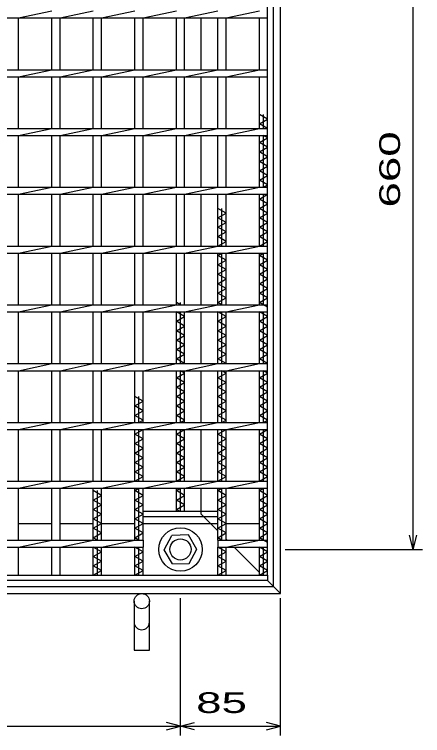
# Model space of a CAD drawing. Units: millimetres, scale not verified. Extents: x -1456 to 1385, y -1026 to 843.
# Drawn here: x -539 to -192, y -369 to 244 of the extents above; entities that cross this region are included whole.
import ezdxf
from ezdxf.enums import TextEntityAlignment as Align

# ---------------------------------------------------------------- set-up
doc = ezdxf.new("R2010")
doc.units = ezdxf.units.MM
doc.header["$LTSCALE"] = 8
doc.linetypes.add('DASHED', pattern=[7.5, 6, -1.5])
for name, color, linetype, lineweight in [('16', 3, 'Continuous', 25), ('19', 6, 'Continuous', 25), ('22', 4, 'Continuous', 25)]:
    doc.layers.add(name, color=color, linetype=linetype, lineweight=lineweight)
doc.styles.add('ベクトル', font='')
doc.styles.get('ベクトル').set_extended_font_data('ベクトル')

msp = doc.modelspace()

# ---------------------------------------------------------------- linework, layer by layer
at = {"layer": '16'}
for p, q in [((-324, -233), (-324, 471)), ((-535.8, 241), (-507.5, 247)), ((-500.5, 241), (-472.2, 247)), ((-465.2, 241), (-436.9, 247)), ((-429.9, 241), (-401.6, 247)), ((-394.6, 241), (-366.3, 247)), ((-359.3, 241), (-331, 247)), ((-324, 241), (-324, 247)), ((-1037, 241), (-324, 241)), ((-535.8, 197), (-535.8, 241)), ((-507.5, 197), (-507.5, 241)), ((-500.5, 197), (-500.5, 241)), ((-472.2, 197), (-472.2, 241)), ((-465.2, 197), (-465.2, 241)), ((-436.9, 197), (-436.9, 241)), ((-429.9, 197), (-429.9, 241)), ((-401.6, 197), (-401.6, 241)), ((-394.6, 197), (-394.6, 241)), ((-366.3, 197), (-366.3, 241)), ((-359.3, 197), (-359.3, 241)), ((-331, 197), (-331, 241)), ((-1037, 197), (-324, 197)), ((-535.8, 191), (-507.5, 197)), ((-500.5, 191), (-472.2, 197)), ((-465.2, 191), (-436.9, 197)), ((-429.9, 191), (-401.6, 197)), ((-394.6, 191), (-366.3, 197)), ((-359.3, 191), (-331, 197)), ((-324, 191), (-324, 197)), ((-1037, 191), (-324, 191)), ((-535.8, 147), (-535.8, 191)), ((-507.5, 147), (-507.5, 191)), ((-500.5, 147), (-500.5, 191)), ((-472.2, 147), (-472.2, 191)), ((-465.2, 147), (-465.2, 191)), ((-436.9, 147), (-436.9, 191)), ((-429.9, 147), (-429.9, 191)), ((-401.6, 147), (-401.6, 191)), ((-394.6, 147), (-394.6, 191)), ((-366.3, 147), (-366.3, 191)), ((-359.3, 147), (-359.3, 191)), ((-331, 147), (-331, 191)), ((-324, 155), (-331, 159)), ((-331, 151), (-324, 155)), ((-327.5, 147), (-327.5, 159)), ((-324, 147), (-331, 151)), ((-1037, 147), (-324, 147)), ((-535.8, 141), (-507.5, 147)), ((-500.5, 141), (-472.2, 147)), ((-465.2, 141), (-436.9, 147)), ((-429.9, 141), (-401.6, 147)), ((-394.6, 141), (-366.3, 147)), ((-359.3, 141), (-331, 147)), ((-324, 141), (-324, 147)), ((-1037, 141), (-324, 141)), ((-535.8, 97), (-535.8, 141)), ((-507.5, 97), (-507.5, 141)), ((-500.5, 97), (-500.5, 141)), ((-472.2, 97), (-472.2, 141)), ((-465.2, 97), (-465.2, 141)), ((-436.9, 97), (-436.9, 141)), ((-429.9, 97), (-429.9, 141)), ((-401.6, 97), (-401.6, 141)), ((-394.6, 97), (-394.6, 141)), ((-366.3, 97), (-366.3, 141)), ((-359.3, 97), (-359.3, 141)), ((-331, 97), (-331, 141)), ((-331, 135), (-324, 139)), ((-324, 131), (-331, 135)), ((-327.5, 97), (-327.5, 141)), ((-324, 139), (-327.5, 141)), ((-331, 127), (-324, 131)), ((-324, 123), (-331, 127)), ((-331, 119), (-324, 123)), ((-324, 115), (-331, 119)), ((-331, 111), (-324, 115)), ((-324, 107), (-331, 111)), ((-331, 103), (-324, 107)), ((-324, 99), (-331, 103)), ((-327.5, 97), (-324, 99)), ((-1037, 97), (-324, 97)), ((-535.8, 91), (-507.5, 97)), ((-500.5, 91), (-472.2, 97)), ((-465.2, 91), (-436.9, 97)), ((-429.9, 91), (-401.6, 97)), ((-394.6, 91), (-366.3, 97)), ((-359.3, 91), (-331, 97)), ((-324, 91), (-324, 97)), ((-1037, 91), (-324, 91)), ((-535.8, 47), (-535.8, 91)), ((-507.5, 47), (-507.5, 91)), ((-500.5, 47), (-500.5, 91)), ((-472.2, 47), (-472.2, 91)), ((-465.2, 47), (-465.2, 91)), ((-436.9, 47), (-436.9, 91)), ((-429.9, 47), (-429.9, 91)), ((-401.6, 47), (-401.6, 91)), ((-394.6, 47), (-394.6, 91)), ((-366.3, 47), (-366.3, 91)), ((-359.3, 47), (-359.3, 91)), ((-331, 47), (-331, 91)), ((-331, 87), (-324, 91)), ((-324, 83), (-331, 87)), ((-327.5, 47), (-327.5, 91)), ((-331, 79), (-324, 83)), ((-359.3, 75), (-366.3, 79)), ((-366.3, 71), (-359.3, 75)), ((-362.8, 47), (-362.8, 79)), ((-324, 75), (-331, 79)), ((-331, 71), (-324, 75)), ((-359.3, 67), (-366.3, 71)), ((-324, 67), (-331, 71)), ((-366.3, 63), (-359.3, 67)), ((-359.3, 59), (-366.3, 63)), ((-331, 63), (-324, 67)), ((-324, 59), (-331, 63)), ((-366.3, 55), (-359.3, 59)), ((-331, 55), (-324, 59)), ((-359.3, 51), (-366.3, 55)), ((-366.3, 47), (-359.3, 51)), ((-324, 51), (-331, 55)), ((-331, 47), (-324, 51)), ((-1037, 47), (-324, 47)), ((-535.8, 41), (-507.5, 47)), ((-500.5, 41), (-472.2, 47)), ((-465.2, 41), (-436.9, 47)), ((-429.9, 41), (-401.6, 47)), ((-394.6, 41), (-366.3, 47)), ((-359.3, 41), (-331, 47)), ((-324, 41), (-324, 47)), ((-1037, 41), (-324, 41)), ((-535.8, -3), (-535.8, 41)), ((-507.5, -3), (-507.5, 41)), ((-500.5, -3), (-500.5, 41)), ((-472.2, -3), (-472.2, 41)), ((-465.2, -3), (-465.2, 41)), ((-436.9, -3), (-436.9, 41)), ((-429.9, -3), (-429.9, 41)), ((-401.6, -3), (-401.6, 41)), ((-394.6, -3), (-394.6, 41)), ((-366.3, -3), (-366.3, 41)), ((-366.3, 39), (-362.8, 41)), ((-359.3, 35), (-366.3, 39)), ((-362.8, -3), (-362.8, 41)), ((-359.3, -3), (-359.3, 41)), ((-331, -3), (-331, 41)), ((-331, 39), (-327.5, 41)), ((-324, 35), (-331, 39)), ((-327.5, -3), (-327.5, 41)), ((-366.3, 31), (-359.3, 35)), ((-359.3, 27), (-366.3, 31)), ((-331, 31), (-324, 35)), ((-324, 27), (-331, 31)), ((-366.3, 23), (-359.3, 27)), ((-331, 23), (-324, 27)), ((-359.3, 19), (-366.3, 23)), ((-366.3, 15), (-359.3, 19)), ((-324, 19), (-331, 23)), ((-331, 15), (-324, 19)), ((-359.3, 11), (-366.3, 15)), ((-324, 11), (-331, 15)), ((-366.3, 7), (-359.3, 11)), ((-359.3, 3), (-366.3, 7)), ((-331, 7), (-324, 11)), ((-324, 3), (-331, 7)), ((-366.3, -1), (-359.3, 3)), ((-331, -1), (-324, 3)), ((-1037, -3), (-324, -3)), ((-535.8, -9), (-507.5, -3)), ((-500.5, -9), (-472.2, -3)), ((-465.2, -9), (-436.9, -3)), ((-429.9, -9), (-401.6, -3)), ((-398.1, -3), (-401.6, -1)), ((-398.1, -3), (-398.1, -1)), ((-394.6, -9), (-366.3, -3)), ((-362.8, -3), (-366.3, -1)), ((-359.3, -9), (-331, -3)), ((-324, -5), (-331, -1)), ((-324, -9), (-324, -3)), ((-1037, -9), (-324, -9)), ((-535.8, -53), (-535.8, -9)), ((-507.5, -53), (-507.5, -9)), ((-500.5, -53), (-500.5, -9)), ((-472.2, -53), (-472.2, -9)), ((-465.2, -53), (-465.2, -9)), ((-436.9, -53), (-436.9, -9)), ((-429.9, -53), (-429.9, -9)), ((-401.6, -53), (-401.6, -9)), ((-394.6, -13), (-401.6, -9)), ((-398.1, -53), (-398.1, -9)), ((-394.6, -53), (-394.6, -9)), ((-366.3, -53), (-366.3, -9)), ((-359.3, -13), (-366.3, -9)), ((-362.8, -53), (-362.8, -9)), ((-359.3, -53), (-359.3, -9)), ((-331, -53), (-331, -9)), ((-324, -13), (-331, -9)), ((-327.5, -53), (-327.5, -9)), ((-401.6, -17), (-394.6, -13)), ((-394.6, -21), (-401.6, -17)), ((-366.3, -17), (-359.3, -13)), ((-359.3, -21), (-366.3, -17)), ((-331, -17), (-324, -13)), ((-324, -21), (-331, -17)), ((-401.6, -25), (-394.6, -21)), ((-366.3, -25), (-359.3, -21)), ((-331, -25), (-324, -21)), ((-394.6, -29), (-401.6, -25)), ((-401.6, -33), (-394.6, -29)), ((-359.3, -29), (-366.3, -25)), ((-366.3, -33), (-359.3, -29)), ((-324, -29), (-331, -25)), ((-331, -33), (-324, -29)), ((-394.6, -37), (-401.6, -33)), ((-359.3, -37), (-366.3, -33)), ((-324, -37), (-331, -33)), ((-401.6, -41), (-394.6, -37)), ((-394.6, -45), (-401.6, -41)), ((-366.3, -41), (-359.3, -37)), ((-359.3, -45), (-366.3, -41)), ((-331, -41), (-324, -37)), ((-324, -45), (-331, -41)), ((-401.6, -49), (-394.6, -45)), ((-394.6, -53), (-401.6, -49)), ((-366.3, -49), (-359.3, -45)), ((-359.3, -53), (-366.3, -49)), ((-331, -49), (-324, -45)), ((-324, -53), (-331, -49)), ((-1037, -53), (-324, -53)), ((-535.8, -59), (-507.5, -53)), ((-500.5, -59), (-472.2, -53)), ((-465.2, -59), (-436.9, -53)), ((-429.9, -59), (-401.6, -53)), ((-394.6, -59), (-366.3, -53)), ((-359.3, -59), (-331, -53)), ((-324, -59), (-324, -53)), ((-1037, -59), (-324, -59)), ((-535.8, -103), (-535.8, -59)), ((-507.5, -103), (-507.5, -59)), ((-500.5, -103), (-500.5, -59)), ((-472.2, -103), (-472.2, -59)), ((-465.2, -103), (-465.2, -59)), ((-436.9, -103), (-436.9, -59)), ((-429.9, -103), (-429.9, -59)), ((-401.6, -103), (-401.6, -59)), ((-401.6, -65), (-394.6, -61)), ((-398.1, -103), (-398.1, -59)), ((-394.6, -61), (-398.1, -59)), ((-394.6, -103), (-394.6, -59)), ((-366.3, -103), (-366.3, -59)), ((-366.3, -65), (-359.3, -61)), ((-362.8, -103), (-362.8, -59)), ((-359.3, -61), (-362.8, -59)), ((-359.3, -103), (-359.3, -59)), ((-331, -103), (-331, -59)), ((-331, -65), (-324, -61)), ((-327.5, -103), (-327.5, -59)), ((-324, -61), (-327.5, -59)), ((-394.6, -69), (-401.6, -65)), ((-359.3, -69), (-366.3, -65)), ((-324, -69), (-331, -65)), ((-401.6, -73), (-394.6, -69)), ((-394.6, -77), (-401.6, -73)), ((-366.3, -73), (-359.3, -69)), ((-359.3, -77), (-366.3, -73)), ((-331, -73), (-324, -69)), ((-324, -77), (-331, -73)), ((-401.6, -81), (-394.6, -77)), ((-366.3, -81), (-359.3, -77)), ((-331, -81), (-324, -77)), ((-429.9, -85), (-436.9, -81)), ((-436.9, -89), (-429.9, -85)), ((-433.4, -103), (-433.4, -81)), ((-394.6, -85), (-401.6, -81)), ((-401.6, -89), (-394.6, -85)), ((-359.3, -85), (-366.3, -81)), ((-366.3, -89), (-359.3, -85)), ((-324, -85), (-331, -81)), ((-331, -89), (-324, -85)), ((-429.9, -93), (-436.9, -89)), ((-394.6, -93), (-401.6, -89)), ((-359.3, -93), (-366.3, -89)), ((-324, -93), (-331, -89)), ((-436.9, -97), (-429.9, -93)), ((-429.9, -101), (-436.9, -97)), ((-401.6, -97), (-394.6, -93)), ((-394.6, -101), (-401.6, -97)), ((-366.3, -97), (-359.3, -93)), ((-359.3, -101), (-366.3, -97)), ((-331, -97), (-324, -93)), ((-324, -101), (-331, -97)), ((-1037, -103), (-324, -103)), ((-535.8, -109), (-507.5, -103)), ((-500.5, -109), (-472.2, -103)), ((-465.2, -109), (-436.9, -103)), ((-433.4, -103), (-429.9, -101)), ((-429.9, -109), (-401.6, -103)), ((-398.1, -103), (-394.6, -101)), ((-394.6, -109), (-366.3, -103)), ((-362.8, -103), (-359.3, -101)), ((-359.3, -109), (-331, -103)), ((-327.5, -103), (-324, -101)), ((-324, -109), (-324, -103)), ((-1037, -109), (-324, -109)), ((-535.8, -153), (-535.8, -109)), ((-507.5, -153), (-507.5, -109)), ((-500.5, -153), (-500.5, -109)), ((-472.2, -153), (-472.2, -109)), ((-465.2, -153), (-465.2, -109)), ((-436.9, -153), (-436.9, -109)), ((-436.9, -113), (-429.9, -109)), ((-433.4, -153), (-433.4, -109)), ((-429.9, -153), (-429.9, -109)), ((-401.6, -153), (-401.6, -109)), ((-401.6, -113), (-394.6, -109)), ((-398.1, -153), (-398.1, -109)), ((-394.6, -153), (-394.6, -109)), ((-366.3, -153), (-366.3, -109)), ((-366.3, -113), (-359.3, -109)), ((-362.8, -153), (-362.8, -109)), ((-359.3, -153), (-359.3, -109)), ((-331, -153), (-331, -109)), ((-331, -113), (-324, -109)), ((-327.5, -153), (-327.5, -109)), ((-429.9, -117), (-436.9, -113)), ((-394.6, -117), (-401.6, -113)), ((-359.3, -117), (-366.3, -113)), ((-324, -117), (-331, -113)), ((-436.9, -121), (-429.9, -117)), ((-429.9, -125), (-436.9, -121)), ((-401.6, -121), (-394.6, -117)), ((-394.6, -125), (-401.6, -121)), ((-366.3, -121), (-359.3, -117)), ((-359.3, -125), (-366.3, -121)), ((-331, -121), (-324, -117)), ((-324, -125), (-331, -121)), ((-436.9, -129), (-429.9, -125)), ((-401.6, -129), (-394.6, -125)), ((-366.3, -129), (-359.3, -125)), ((-331, -129), (-324, -125)), ((-429.9, -133), (-436.9, -129)), ((-436.9, -137), (-429.9, -133)), ((-394.6, -133), (-401.6, -129)), ((-401.6, -137), (-394.6, -133)), ((-359.3, -133), (-366.3, -129)), ((-366.3, -137), (-359.3, -133)), ((-324, -133), (-331, -129)), ((-331, -137), (-324, -133)), ((-429.9, -141), (-436.9, -137)), ((-436.9, -145), (-429.9, -141)), ((-394.6, -141), (-401.6, -137)), ((-401.6, -145), (-394.6, -141)), ((-359.3, -141), (-366.3, -137)), ((-366.3, -145), (-359.3, -141)), ((-324, -141), (-331, -137)), ((-331, -145), (-324, -141)), ((-429.9, -149), (-436.9, -145)), ((-394.6, -149), (-401.6, -145)), ((-359.3, -149), (-366.3, -145)), ((-324, -149), (-331, -145)), ((-1037, -153), (-324, -153)), ((-535.8, -159), (-507.5, -153)), ((-500.5, -159), (-472.2, -153)), ((-465.2, -159), (-436.9, -153)), ((-436.9, -153), (-429.9, -149)), ((-429.9, -159), (-401.6, -153)), ((-401.6, -153), (-394.6, -149)), ((-394.6, -159), (-366.3, -153)), ((-366.3, -153), (-359.3, -149)), ((-359.3, -159), (-331, -153)), ((-331, -153), (-324, -149)), ((-324, -159), (-324, -153)), ((-1037, -159), (-324, -159)), ((-535.8, -203), (-535.8, -159)), ((-507.5, -203), (-507.5, -159)), ((-500.5, -203), (-500.5, -159)), ((-472.2, -203), (-472.2, -159)), ((-465.2, -203), (-465.2, -159)), ((-436.9, -203), (-436.9, -159)), ((-436.9, -161), (-433.4, -159)), ((-433.4, -203), (-433.4, -159)), ((-429.9, -203), (-429.9, -159)), ((-401.6, -178.5), (-401.6, -159)), ((-401.6, -161), (-398.1, -159)), ((-398.1, -178.5), (-398.1, -159)), ((-394.6, -178.5), (-394.6, -159)), ((-366.3, -203), (-366.3, -159)), ((-366.3, -161), (-362.8, -159)), ((-362.8, -203), (-362.8, -159)), ((-359.3, -203), (-359.3, -159)), ((-331, -203), (-331, -159)), ((-331, -161), (-327.5, -159)), ((-327.5, -203), (-327.5, -159)), ((-465.2, -165), (-472.2, -161)), ((-472.2, -169), (-465.2, -165)), ((-468.7, -203), (-468.7, -161)), ((-429.9, -165), (-436.9, -161)), ((-436.9, -169), (-429.9, -165)), ((-394.6, -165), (-401.6, -161)), ((-401.6, -169), (-394.6, -165)), ((-359.3, -165), (-366.3, -161)), ((-366.3, -169), (-359.3, -165)), ((-324, -165), (-331, -161)), ((-331, -169), (-324, -165)), ((-465.2, -173), (-472.2, -169)), ((-429.9, -173), (-436.9, -169)), ((-394.6, -173), (-401.6, -169)), ((-359.3, -173), (-366.3, -169)), ((-324, -173), (-331, -169)), ((-472.2, -177), (-465.2, -173)), ((-465.2, -181), (-472.2, -177)), ((-436.9, -177), (-429.9, -173)), ((-429.9, -181), (-436.9, -177)), ((-401.6, -177), (-394.6, -173)), ((-398.975, -178.5), (-401.6, -177)), ((-366.3, -177), (-359.3, -173)), ((-359.3, -181), (-366.3, -177)), ((-331, -177), (-324, -173)), ((-324, -181), (-331, -177)), ((-472.2, -185), (-465.2, -181)), ((-436.9, -185), (-429.9, -181)), ((-429.9, -178.5), (-366.3, -178.5)), ((-429.9, -183), (-429.9, -178.5)), ((-429.9, -183), (-366.3, -183)), ((-366.3, -183), (-366.3, -178.5)), ((-366.3, -185), (-359.3, -181)), ((-331, -185), (-324, -181)), ((-535.8, -189), (-507.5, -189)), ((-500.5, -189), (-472.2, -189)), ((-465.2, -189), (-472.2, -185)), ((-472.2, -193), (-465.2, -189)), ((-465.2, -189), (-436.9, -189)), ((-429.9, -189), (-436.9, -185)), ((-436.9, -193), (-429.9, -189)), ((-429.9, -189), (-366.3, -189)), ((-359.3, -189), (-366.3, -185)), ((-366.3, -193), (-359.3, -189)), ((-359.3, -189), (-331, -189)), ((-324, -189), (-331, -185)), ((-331, -193), (-324, -189)), ((-465.2, -197), (-472.2, -193)), ((-429.9, -197), (-436.9, -193)), ((-359.3, -197), (-366.3, -193)), ((-324, -197), (-331, -193)), ((-472.2, -201), (-465.2, -197)), ((-468.7, -203), (-472.2, -201)), ((-436.9, -201), (-429.9, -197)), ((-433.4, -203), (-436.9, -201)), ((-412.096, -211.342), (-405.394, -199.05)), ((-391.398, -198.708), (-405.394, -199.05)), ((-384.1, -211), (-391.398, -198.708)), ((-366.3, -201), (-359.3, -197)), ((-362.8, -203), (-366.3, -201)), ((-331, -201), (-324, -197)), ((-324, -205), (-331, -201)), ((-931.1, -203), (-429.9, -203)), ((-535.8, -209), (-507.5, -203)), ((-500.5, -209), (-472.2, -203)), ((-465.2, -209), (-436.9, -203)), ((-429.9, -203), (-429.9, -209)), ((-366.3, -203), (-324, -203)), ((-366.3, -203), (-366.3, -209)), ((-359.3, -209), (-331, -203)), ((-324, -209), (-324, -203)), ((-931.1, -209), (-429.9, -209)), ((-535.8, -233), (-535.8, -209)), ((-507.5, -233), (-507.5, -209)), ((-500.5, -233), (-500.5, -209)), ((-472.2, -233), (-472.2, -209)), ((-465.2, -213), (-472.2, -209)), ((-472.2, -217), (-465.2, -213)), ((-468.7, -233), (-468.7, -209)), ((-465.2, -233), (-465.2, -209)), ((-436.9, -233), (-436.9, -209)), ((-429.9, -213), (-436.9, -209)), ((-436.9, -217), (-429.9, -213)), ((-433.4, -233), (-433.4, -209)), ((-429.9, -233), (-429.9, -209)), ((-404.802, -223.292), (-412.096, -211.342)), ((-390.806, -222.95), (-384.104, -210.658)), ((-366.3, -209), (-324, -209)), ((-366.3, -233), (-366.3, -209)), ((-359.3, -213), (-366.3, -209)), ((-366.3, -217), (-359.3, -213)), ((-362.8, -233), (-362.8, -209)), ((-359.3, -233), (-359.3, -209)), ((-331, -233), (-331, -209)), ((-324, -213), (-331, -209)), ((-331, -217), (-324, -213)), ((-327.5, -233), (-327.5, -209)), ((-465.2, -221), (-472.2, -217)), ((-429.9, -221), (-436.9, -217)), ((-359.3, -221), (-366.3, -217)), ((-324, -221), (-331, -217)), ((-472.2, -225), (-465.2, -221)), ((-465.2, -229), (-472.2, -225)), ((-436.9, -225), (-429.9, -221)), ((-429.9, -229), (-436.9, -225)), ((-404.802, -223.292), (-390.806, -222.95)), ((-366.3, -225), (-359.3, -221)), ((-359.3, -229), (-366.3, -225)), ((-331, -225), (-324, -221)), ((-324, -229), (-331, -225)), ((-1037, -233), (-324, -233)), ((-542.8, -233), (-535.8, -233)), ((-507.5, -233), (-500.5, -233)), ((-472.2, -233), (-465.2, -229)), ((-472.2, -233), (-465.2, -233)), ((-436.9, -233), (-429.9, -229)), ((-436.9, -233), (-429.9, -233)), ((-401.6, -233), (-394.6, -233)), ((-366.3, -233), (-359.3, -229)), ((-366.3, -233), (-359.3, -233)), ((-331, -233), (-324, -229)), ((-331, -233), (-324, -233)), ((-324, -233), (-324, -237.5)), ((-324, -237.5), (-1037, -237.5))]:
    msp.add_line(p, q, dxfattribs=at)
for radius in [18.5, 9]:
    msp.add_circle((-398.1, -211), radius, dxfattribs=at)
at = {"layer": '19'}
for p, q in [((-313, -248.5), (-313, 486.5)), ((-319, -242.5), (-319, 480.5)), ((-380.5, 197), (-380.5, 241)), ((-380.5, 147), (-380.5, 191)), ((-380.5, 97), (-380.5, 141)), ((-380.5, 47), (-380.5, 91)), ((-380.5, -3), (-380.5, 41)), ((-380.5, -53), (-380.5, -9)), ((-380.5, -103), (-380.5, -59)), ((-380.5, -153), (-380.5, -109)), ((-380.5, -178.5), (-380.5, -159)), ((-1042, -242.5), (-319, -242.5)), ((-1048, -248.5), (-313, -248.5)), ((-437.5, -255), (-437.5, -296.62)), ((-424.5, -296.62), (-424.5, -255)), ((-437.5, -296.62), (-424.5, -296.62))]:
    msp.add_line(p, q, dxfattribs=at)
at = {"layer": '19', "linetype": 'DASHED'}
for p, q in [((-380.5, -181), (-380.5, -176.5)), ((-366.3, -195.2), (-380.5, -181)), ((-358.5, -203), (-359.3, -202.2)), ((-331, -230.5), (-352.5, -209)), ((-313, -248.5), (-324, -237.5))]:
    msp.add_line(p, q, dxfattribs=at)
at = {"layer": '19'}
msp.add_circle((-431, -255), 6.5, dxfattribs=at)
msp.add_arc((-431, -272.84), 6.5, 180, 0, dxfattribs=at)
at = {"layer": '22'}
for p, q in [((-200.2, -211), (-200.2, 449)), ((-200.2, -211), (-203.4, -199)), ((-200.2, -211), (-197, -199)), ((-309, -211), (-192.2, -211)), ((-398.1, -369.3), (-398.1, -252.5)), ((-313, -369.3), (-313, -252.5)), ((-962.9, -361.3), (-398.1, -361.3)), ((-398.1, -361.3), (-410.1, -358.1)), ((-410.1, -364.5), (-398.1, -361.3)), ((-398.1, -361.3), (-386.1, -358.1)), ((-386.1, -364.5), (-398.1, -361.3)), ((-398.1, -361.3), (-313, -361.3)), ((-313, -361.3), (-325, -358.1)), ((-325, -364.5), (-313, -361.3))]:
    msp.add_line(p, q, dxfattribs=at)

# ---------------------------------------------------------------- texts
at = {"layer": '22', "color": 2, "style": 'ベクトル', "width": 1.65}
msp.add_text(' 660 ', height=17.6, rotation=90, dxfattribs=at).set_placement((-220.2, 69), align=Align.MIDDLE_LEFT)
msp.add_text(' 85 ', height=17.6, dxfattribs=at).set_placement((-395.55, -341.3), align=Align.MIDDLE_LEFT)

doc.saveas('drawing.dxf')
